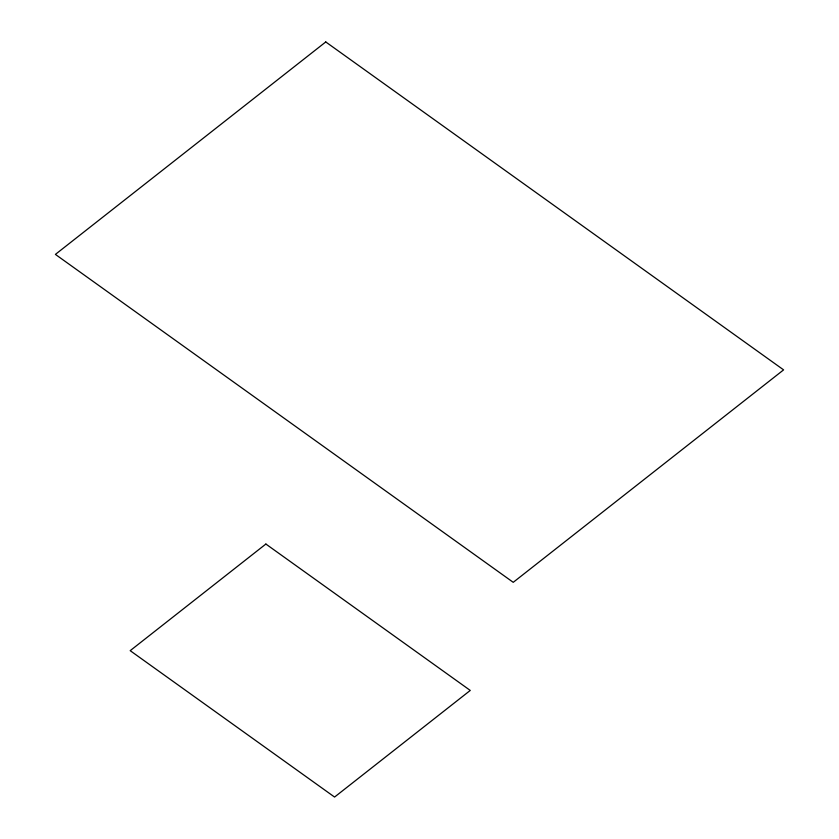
<?xml version="1.0" encoding="UTF-8"?>
<svg xmlns="http://www.w3.org/2000/svg" width="839" height="839" viewBox="0 0 839 839"><rect width="100%" height="100%" fill="white"/><g stroke="black" fill="none" stroke-linecap="round" stroke-linejoin="round"><path stroke-width="1.26" d="M325.763 41.95L55.405 254.395L513.237 582.318L783.595 369.873L325.763 41.95M265.879 544.039L130.192 650.665L334.572 797.05L470.26 690.434L265.879 544.039"/></g></svg>
